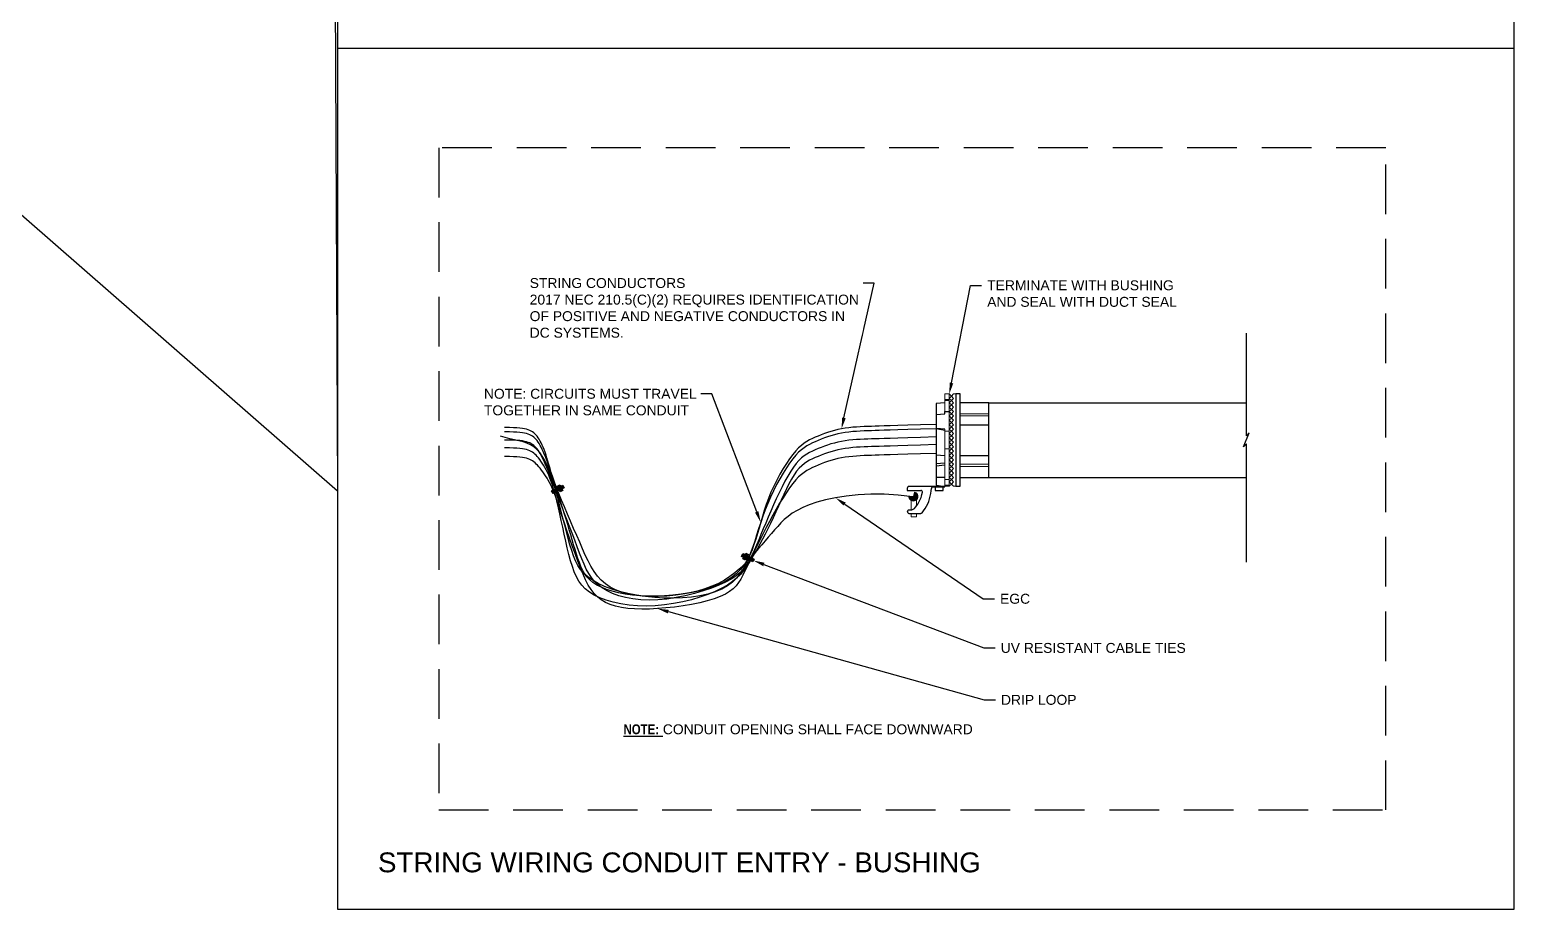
# Model space of a CAD drawing. Header units: feet. Extents: x -17.4 to 71.2, y -40.9 to 37.2.
# Drawn here: x 37.41 to 52.35, y 0 to 8.86 of the extents above; entities that cross this region are included whole.
import ezdxf
from ezdxf import colors
from ezdxf.entities.mleader import LeaderData, LeaderLine
from ezdxf.math import Vec2, Vec3

# ---------------------------------------------------------------- set-up
doc = ezdxf.new("R2010")
doc.units = ezdxf.units.FT
doc.header["$MEASUREMENT"] = 0
doc.linetypes.add('DASHED', pattern=[0.75, 0.5, -0.25])
doc.layers.add('G-ANNO-TEXT', color=1, linetype='Continuous')
doc.layers.add('G-NPLT', color=67, linetype='Continuous', plot=False)
doc.styles.add('NEI-A', font='arial.ttf')

msp = doc.modelspace()

# ---------------------------------------------------------------- hatches: boundary and pattern name
h = msp.add_hatch(color=1)
h.dxf.hatch_style = 1
h.paths.add_polyline_path([(42.73847, 4.21875), (42.72393, 4.24732), (42.65988, 4.21471), (42.67442, 4.18614)])
h.paths.add_polyline_path([(42.77224, 4.21819), (42.74333, 4.27495), (42.71675, 4.26142), (42.74565, 4.20465)])
h.paths.add_polyline_path([(42.78614, 4.24302), (42.77159, 4.27159), (42.75051, 4.26086), (42.76506, 4.23229)])
for points in [[(46.32101, 4.19841), (46.30155, 4.15655), (46.31157, 4.20137)], [(46.32985, 4.19252), (46.32101, 4.19841), (46.30155, 4.15655)], [(46.30155, 4.15655), (46.33751, 4.18545), (46.32985, 4.19252)], [(46.34282, 4.1766), (46.30155, 4.15655), (46.33751, 4.18545)], [(46.25615, 4.15891), (46.25674, 4.14888), (46.30155, 4.15655)], [(46.25674, 4.14888), (46.30155, 4.15655), (46.25968, 4.13886)], [(46.30155, 4.15655), (46.25968, 4.13886), (46.26499, 4.12943)], [(46.26499, 4.12943), (46.27207, 4.12176), (46.30155, 4.15655)], [(46.27207, 4.12176), (46.30155, 4.15655), (46.28032, 4.11645)], [(46.30155, 4.15655), (46.28032, 4.11645), (46.29034, 4.11233)], [(46.29034, 4.11233), (46.30037, 4.11115), (46.30155, 4.15655)], [(46.30037, 4.11115), (46.30155, 4.15655), (46.31098, 4.11174)], [(46.34636, 4.16658), (46.34282, 4.1766), (46.30155, 4.15655)], [(46.30155, 4.15655), (46.34754, 4.15655), (46.34636, 4.16658)], [(46.30155, 4.15655), (46.31098, 4.11174), (46.32101, 4.11527)], [(46.32101, 4.11527), (46.32985, 4.12058), (46.30155, 4.15655)], [(46.32985, 4.12058), (46.30155, 4.15655), (46.33692, 4.12766)], [(46.30155, 4.15655), (46.33692, 4.12766), (46.34282, 4.1365)], [(46.34282, 4.1365), (46.34636, 4.14593), (46.30155, 4.15655)], [(46.34636, 4.14593), (46.30155, 4.15655), (46.34754, 4.15655)]]:
    msp.add_hatch(color=1).paths.add_polyline_path(points)
h = msp.add_hatch(color=1)
h.dxf.hatch_style = 1
h.paths.add_polyline_path([(44.63317, 3.55814), (44.61908, 3.52934), (44.68364, 3.49775), (44.69773, 3.52655)])
h.paths.add_polyline_path([(44.61332, 3.58546), (44.58533, 3.52824), (44.61213, 3.51513), (44.64012, 3.57235)])
h.paths.add_polyline_path([(44.58512, 3.58165), (44.57103, 3.55285), (44.59228, 3.54245), (44.60637, 3.57125)])

# ---------------------------------------------------------------- linework, layer by layer
at = {"color": 1}
for p, q in [((49.65354, 4.7667), (49.65354, 5.8002)), ((47.06042, 5.10057), (49.65354, 5.10057)), ((49.62433, 4.65672), (49.68275, 4.79651)), ((49.65354, 4.7667), (49.68275, 4.79651)), ((49.65354, 4.68652), (49.62433, 4.65672)), ((49.65354, 3.49605), (49.65354, 4.68652)), ((47.06042, 4.34878), (49.65354, 4.34878))]:
    msp.add_line(p, q, dxfattribs=at)
msp.add_lwpolyline([(52.35029, 8.66822), (40.50322, 8.66822)])
at = {"color": 1, "lineweight": 25}
for points in [[(46.61877, 5.10057), (46.53033, 5.09231)], [(46.53033, 5.09231), (46.53033, 4.27153), (46.59637, 4.26033), (46.61877, 4.26033)], [(46.72904, 4.26033), (46.77326, 4.26033), (46.77326, 5.18901), (46.72904, 5.18901), (46.72904, 4.26033)], [(46.77326, 4.34878), (47.06042, 4.34878), (47.06042, 5.10057), (46.77326, 5.10057)], [(46.53033, 4.98205), (46.61877, 4.98971), (46.61877, 5.01212), (46.663, 5.01212)], [(46.61877, 4.83523), (46.53033, 4.84289), (46.61877, 4.82284)], [(46.77326, 4.87945), (47.06042, 4.87945)], [(46.53033, 4.57755), (46.61877, 4.5693)], [(46.53033, 4.4891), (46.61877, 4.49677)], [(46.77326, 4.56989), (47.06042, 4.56989)], [(46.53033, 4.46671), (46.61877, 4.47436)], [(46.61877, 4.34878), (46.53033, 4.34878)]]:
    msp.add_lwpolyline(points, dxfattribs=at)
at = {"color": 1, "lineweight": 0}
for points in [[(46.61877, 4.83523), (46.61877, 4.26033), (46.663, 4.26033), (46.68481, 4.28215), (46.663, 4.30455), (46.68481, 4.32637), (46.663, 4.34878), (46.68481, 4.37059), (46.663, 4.393), (46.68481, 4.41481), (46.663, 4.43722), (46.68481, 4.45904), (46.663, 4.48145), (46.68481, 4.50326), (46.663, 4.52567), (46.68481, 4.54748), (46.663, 4.56989), (46.68481, 4.59171), (46.663, 4.61412), (46.68481, 4.63593), (46.663, 4.65834), (46.68481, 4.68015), (46.663, 4.70256), (46.68481, 4.72438), (46.663, 4.74678), (46.68481, 4.7686), (46.663, 4.79101), (46.68481, 4.81282), (46.663, 4.83523), (46.68481, 4.85704), (46.663, 4.87945), (46.68481, 4.90127), (46.663, 4.92368), (46.68481, 4.94549), (46.663, 4.9679), (46.68481, 4.98971), (46.663, 5.01212), (46.68481, 5.03394), (46.663, 5.05635), (46.68481, 5.07816), (46.663, 5.10057), (46.68481, 5.12238), (46.663, 5.14479), (46.68481, 5.16661), (46.663, 5.18901), (46.61877, 5.18901), (46.61877, 4.98971)], [(46.61877, 5.13358), (46.663, 5.13358)], [(46.61877, 5.12238), (46.663, 5.12238)], [(46.663, 4.26033), (46.663, 5.18901)], [(46.72904, 4.26033), (46.70663, 4.26033), (46.68481, 4.28215), (46.70663, 4.30455), (46.68481, 4.32637), (46.70663, 4.34878), (46.68481, 4.37059), (46.70663, 4.393), (46.68481, 4.41481), (46.70663, 4.43722), (46.68481, 4.45904), (46.70663, 4.48145), (46.68481, 4.50326), (46.70663, 4.52567), (46.68481, 4.54748), (46.70663, 4.56989), (46.68481, 4.59171), (46.70663, 4.61412), (46.68481, 4.63593), (46.70663, 4.65834), (46.68481, 4.68015), (46.70663, 4.70256), (46.68481, 4.72438), (46.70663, 4.74678), (46.68481, 4.7686), (46.70663, 4.79101), (46.68481, 4.81282), (46.70663, 4.83523), (46.68481, 4.85704), (46.70663, 4.87945), (46.68481, 4.90127), (46.70663, 4.92368), (46.68481, 4.94549), (46.70663, 4.9679), (46.68481, 4.98971), (46.70663, 5.01212), (46.68481, 5.03394), (46.70663, 5.05635), (46.68481, 5.07816), (46.70663, 5.10057), (46.68481, 5.12238), (46.70663, 5.14479), (46.68481, 5.16661), (46.70663, 5.18901), (46.72904, 5.18901)], [(46.77326, 4.98971), (47.06042, 4.98971)], [(46.77326, 4.9679), (47.06042, 4.9679)], [(46.61877, 4.81282), (46.663, 4.81282)], [(46.61877, 4.63593), (46.663, 4.63593)], [(46.77326, 4.48145), (47.06042, 4.48145)], [(46.77326, 4.45904), (47.06042, 4.45904)], [(46.32101, 4.19841), (46.30155, 4.15655), (46.31157, 4.20137)], [(46.34282, 4.1766), (46.33751, 4.18545), (46.32985, 4.19252), (46.30155, 4.15655)], [(46.30155, 4.15655), (46.33751, 4.18545)], [(46.32101, 4.19841), (46.31157, 4.20137)], [(46.32985, 4.19252), (46.32101, 4.19841)], [(46.61877, 4.32637), (46.663, 4.32637)], [(46.61877, 4.27094), (46.663, 4.27094)], [(46.25615, 4.15891), (46.25674, 4.14888), (46.30155, 4.15655)], [(46.25674, 4.14888), (46.25968, 4.13886), (46.26499, 4.12943), (46.30155, 4.15655), (46.25615, 4.15891)], [(46.30155, 4.15655), (46.25968, 4.13886)], [(46.26499, 4.12943), (46.27207, 4.12176)], [(46.27207, 4.12176), (46.30155, 4.15655), (46.28032, 4.11645)], [(46.27207, 4.12176), (46.28032, 4.11645), (46.29034, 4.11233), (46.30155, 4.15655)], [(46.27914, 4.02152), (46.27914, 4.15773), (46.33221, 4.15773), (46.33221, 4.06044)], [(46.29034, 4.11233), (46.30037, 4.11115)], [(46.30037, 4.11115), (46.30155, 4.15655), (46.31098, 4.11174)], [(46.30037, 4.11115), (46.31098, 4.11174), (46.32101, 4.11527), (46.30155, 4.15655)], [(46.34636, 4.16658), (46.34282, 4.1766), (46.30155, 4.15655)], [(46.34636, 4.14593), (46.34754, 4.15655), (46.34636, 4.16658), (46.30155, 4.15655)], [(46.32101, 4.11527), (46.32985, 4.12058), (46.30155, 4.15655)], [(46.30155, 4.15655), (46.33692, 4.12766)], [(46.32985, 4.12058), (46.33692, 4.12766), (46.34282, 4.1365), (46.30155, 4.15655)], [(46.34282, 4.1365), (46.34636, 4.14593), (46.30155, 4.15655)], [(46.30155, 4.15655), (46.34754, 4.15655)], [(46.24022, 4.0056), (46.24022, 4.00265)], [(46.33221, 3.98673), (46.33221, 3.95136), (46.27914, 3.95136), (46.27914, 3.98673)]]:
    msp.add_lwpolyline(points, dxfattribs=at)
at = {"color": 1}
for points in [[(46.53033, 4.8832), (46.37317, 4.8783), (46.24669, 4.87435), (46.14637, 4.87122), (46.06772, 4.86877), (46.00623, 4.86685), (45.95742, 4.86533), (45.91678, 4.86406), (45.87981, 4.86291), (45.84279, 4.86172), (45.80515, 4.86034), (45.76709, 4.85858), (45.72883, 4.85628), (45.69057, 4.85327), (45.65252, 4.84936), (45.61489, 4.84439), (45.57788, 4.83818), (45.54167, 4.83062), (45.50632, 4.82181), (45.47185, 4.81194), (45.43829, 4.80115), (45.40566, 4.78963), (45.37399, 4.77755), (45.3433, 4.76506), (45.31363, 4.75233), (45.28493, 4.73938), (45.25695, 4.72556), (45.22939, 4.71006), (45.20192, 4.69209), (45.17424, 4.67082), (45.14603, 4.64547), (45.11699, 4.61521), (45.08679, 4.57926), (45.05528, 4.53708), (45.02288, 4.48932), (44.99018, 4.43689), (44.95773, 4.3807), (44.92613, 4.32168), (44.89594, 4.26074), (44.86774, 4.19881), (44.84212, 4.1368), (44.81943, 4.07548), (44.79927, 4.01503), (44.78103, 3.95547), (44.76407, 3.89683), (44.74778, 3.83914), (44.73155, 3.78243), (44.71475, 3.72672), (44.69677, 3.67204), (44.67694, 3.61848), (44.65433, 3.5663), (44.62798, 3.51586), (44.59692, 3.46748), (44.56018, 3.4215), (44.51678, 3.37825), (44.46575, 3.33806), (44.40613, 3.30129), (44.33739, 3.2682), (44.26081, 3.23894), (44.17811, 3.2136), (44.09102, 3.19224), (44.00127, 3.17497), (43.91057, 3.16187), (43.82065, 3.15302), (43.73324, 3.14851), (43.64982, 3.14843), (43.57082, 3.15283), (43.49645, 3.16177), (43.42689, 3.17531), (43.36236, 3.19351), (43.30303, 3.21643), (43.24911, 3.24412), (43.2008, 3.27665), (43.15809, 3.31403), (43.12024, 3.3561), (43.0863, 3.40265), (43.05534, 3.45348), (43.02641, 3.50839), (42.99858, 3.56717), (42.9709, 3.62963), (42.94244, 3.69554), (42.91251, 3.76457), (42.88151, 3.83576), (42.85008, 3.90799), (42.81888, 3.98017), (42.78856, 4.0512), (42.75978, 4.11995), (42.73317, 4.18534), (42.7094, 4.24625), (42.68893, 4.30184), (42.67148, 4.35233), (42.65657, 4.39817), (42.64373, 4.43985), (42.63249, 4.47783), (42.62239, 4.51258), (42.61294, 4.54458), (42.60368, 4.57429), (42.59423, 4.60212), (42.58452, 4.62817), (42.5746, 4.65246), (42.56451, 4.67503), (42.55428, 4.6959), (42.54394, 4.71512), (42.53354, 4.7327), (42.52311, 4.74867), (42.51265, 4.76308), (42.50201, 4.77602), (42.49101, 4.78759), (42.47948, 4.79789), (42.46723, 4.80701), (42.45409, 4.81506), (42.43987, 4.82215), (42.42439, 4.82836), (42.40738, 4.83379), (42.3882, 4.83845), (42.36612, 4.84233), (42.34042, 4.84544), (42.31035, 4.84776), (42.2752, 4.84931), (42.23423, 4.85007), (42.18671, 4.85005)], [(46.53033, 4.83939), (46.37317, 4.83449), (46.24669, 4.83055), (46.14637, 4.82742), (46.06772, 4.82496), (46.00623, 4.82304), (45.95742, 4.82152), (45.91678, 4.82025), (45.87981, 4.8191), (45.84279, 4.81792), (45.80515, 4.81653), (45.76709, 4.81478), (45.72883, 4.81248), (45.69057, 4.80946), (45.65252, 4.80555), (45.61489, 4.80058), (45.57788, 4.79437), (45.54167, 4.78681), (45.50632, 4.778), (45.47185, 4.76813), (45.43829, 4.75735), (45.40566, 4.74583), (45.37399, 4.73374), (45.3433, 4.72125), (45.31363, 4.70853), (45.28493, 4.69557), (45.25695, 4.68175), (45.22939, 4.66626), (45.20192, 4.64828), (45.17424, 4.62701), (45.14603, 4.60166), (45.11699, 4.57141), (45.08679, 4.53545), (45.05527, 4.49326), (45.02278, 4.4454), (44.98982, 4.39269), (44.95688, 4.33596), (44.92446, 4.27606), (44.89306, 4.2138), (44.86317, 4.15003), (44.83529, 4.08557), (44.80975, 4.02114), (44.78626, 3.95706), (44.76436, 3.8935), (44.74359, 3.83067), (44.72349, 3.76875), (44.7036, 3.70795), (44.68348, 3.64845), (44.66265, 3.59045), (44.64057, 3.53418), (44.61636, 3.48003), (44.58906, 3.42844), (44.55768, 3.37984), (44.52125, 3.33466), (44.47881, 3.29333), (44.42939, 3.25628), (44.37201, 3.22395), (44.30607, 3.19668), (44.23244, 3.17443), (44.15236, 3.1571), (44.06708, 3.14457), (43.97784, 3.13672), (43.88586, 3.13342), (43.79241, 3.13458), (43.69871, 3.14006), (43.60597, 3.14972), (43.51526, 3.16333), (43.42761, 3.1806), (43.34405, 3.20127), (43.26562, 3.22506), (43.19334, 3.25172), (43.12825, 3.28095), (43.07138, 3.3125), (43.02339, 3.34619), (42.98343, 3.38229), (42.95029, 3.42117), (42.92276, 3.4632), (42.89961, 3.50873), (42.87964, 3.55815), (42.86162, 3.61181), (42.84434, 3.67008), (42.82681, 3.73305), (42.809, 3.79969), (42.79108, 3.86866), (42.77325, 3.93866), (42.75568, 4.00836), (42.73857, 4.07643), (42.72209, 4.14157), (42.70645, 4.20244), (42.69177, 4.25804), (42.67798, 4.30852), (42.66498, 4.35436), (42.65264, 4.39604), (42.64084, 4.43402), (42.62948, 4.46877), (42.61844, 4.50077), (42.60759, 4.53049), (42.59684, 4.55831), (42.58617, 4.58436), (42.57556, 4.60865), (42.565, 4.63122), (42.55448, 4.6521), (42.544, 4.67131), (42.53355, 4.68889), (42.52311, 4.70486), (42.51265, 4.71928), (42.50201, 4.73222), (42.49101, 4.74378), (42.47948, 4.75408), (42.46723, 4.7632), (42.45409, 4.77126), (42.43987, 4.77834), (42.42439, 4.78455), (42.40738, 4.78998), (42.3882, 4.79464), (42.36612, 4.79852), (42.34042, 4.80163), (42.31035, 4.80396), (42.2752, 4.8055), (42.23423, 4.80627), (42.18671, 4.80624)], [(46.29494, 4.15376), (46.14774, 4.17166), (46.00636, 4.18027), (45.87169, 4.18068), (45.74463, 4.174), (45.62603, 4.16133), (45.5168, 4.14379), (45.41781, 4.12248), (45.32994, 4.0985), (45.2537, 4.07279), (45.18802, 4.04561), (45.13147, 4.01703), (45.0826, 3.98714), (45.03999, 3.95602), (45.00218, 3.92375), (44.96775, 3.89041), (44.93525, 3.85609), (44.90343, 3.82086), (44.87183, 3.78476), (44.84016, 3.74783), (44.80816, 3.71009), (44.77554, 3.67157), (44.74204, 3.63232), (44.70736, 3.59236), (44.67124, 3.55172), (44.63335, 3.51053), (44.5932, 3.46928), (44.55023, 3.42853), (44.5039, 3.38886), (44.45366, 3.35084), (44.39897, 3.31505), (44.33928, 3.28207), (44.27404, 3.25247), (44.20298, 3.22671), (44.12695, 3.20484), (44.04708, 3.18681), (43.96447, 3.17255), (43.88026, 3.16202), (43.79556, 3.15514), (43.7115, 3.15186), (43.62919, 3.15213), (43.54966, 3.15587), (43.47351, 3.16292), (43.40122, 3.17312), (43.33329, 3.1863), (43.27021, 3.20229), (43.21248, 3.22092), (43.16059, 3.24203), (43.11504, 3.26544), (43.07608, 3.29103), (43.04312, 3.31878), (43.01532, 3.34874), (42.99183, 3.38094), (42.97182, 3.41541), (42.95446, 3.45218), (42.93891, 3.4913), (42.92433, 3.53279), (42.91001, 3.57663), (42.89575, 3.62259), (42.88144, 3.67041), (42.86701, 3.71978), (42.85235, 3.77044), (42.83739, 3.82211), (42.82203, 3.87449), (42.80619, 3.92732), (42.78979, 3.98033), (42.7729, 4.03333), (42.75557, 4.08619), (42.73789, 4.13872), (42.71992, 4.19078), (42.70173, 4.24221), (42.68341, 4.29284), (42.66502, 4.34252), (42.64655, 4.39103), (42.62765, 4.4379), (42.60792, 4.48261), (42.58691, 4.52462), (42.56422, 4.5634), (42.5394, 4.59843), (42.51205, 4.62918), (42.48172, 4.65512), (42.44814, 4.67599), (42.41148, 4.69261), (42.37207, 4.70605), (42.33022, 4.7174), (42.28625, 4.72775), (42.24047, 4.73817), (42.19322, 4.74976), (42.14479, 4.76359)], [(46.53033, 4.75665), (46.37317, 4.75174), (46.24669, 4.7478), (46.14637, 4.74467), (46.06772, 4.74221), (46.00623, 4.7403), (45.95742, 4.73877), (45.91678, 4.73751), (45.87981, 4.73635), (45.84279, 4.73517), (45.80515, 4.73378), (45.76709, 4.73203), (45.72883, 4.72973), (45.69057, 4.72671), (45.65252, 4.7228), (45.61489, 4.71783), (45.57788, 4.71162), (45.54167, 4.70406), (45.50632, 4.69526), (45.47185, 4.68538), (45.43829, 4.6746), (45.40566, 4.66308), (45.37399, 4.65099), (45.3433, 4.6385), (45.31363, 4.62578), (45.28494, 4.61283), (45.25707, 4.59901), (45.2298, 4.58351), (45.20289, 4.56553), (45.17613, 4.54427), (45.1493, 4.51891), (45.12217, 4.48866), (45.09453, 4.4527), (45.06622, 4.41053), (45.03741, 4.36277), (45.0083, 4.31033), (44.97912, 4.25414), (44.95011, 4.19512), (44.92147, 4.13419), (44.89344, 4.07226), (44.86624, 4.01024), (44.84004, 3.94898), (44.81482, 3.88889), (44.79051, 3.83034), (44.76703, 3.77365), (44.7443, 3.71918), (44.72226, 3.66727), (44.70083, 3.61826), (44.67993, 3.5725), (44.65927, 3.5302), (44.63768, 3.49101), (44.61375, 3.45447), (44.58609, 3.4201), (44.5533, 3.38743), (44.51399, 3.35598), (44.46675, 3.32529), (44.41019, 3.29487), (44.34345, 3.26447), (44.2678, 3.23471), (44.18504, 3.2064), (44.09698, 3.18038), (44.00544, 3.15747), (43.9122, 3.13849), (43.81909, 3.12427), (43.7279, 3.11564), (43.64022, 3.11321), (43.55673, 3.11671), (43.47785, 3.12567), (43.40406, 3.1396), (43.33578, 3.15804), (43.27347, 3.18049), (43.21758, 3.20649), (43.16855, 3.23556), (43.12656, 3.26733), (43.09075, 3.302), (43.05996, 3.33984), (43.03307, 3.38118), (43.00894, 3.42629), (42.98642, 3.47549), (42.96438, 3.52907), (42.94167, 3.58733), (42.91744, 3.65031), (42.8919, 3.71694), (42.86554, 3.78592), (42.83885, 3.85591), (42.81232, 3.92561), (42.78644, 3.99369), (42.7617, 4.05882), (42.73859, 4.1197), (42.71748, 4.17529), (42.69827, 4.22577), (42.68075, 4.27162), (42.66471, 4.31329), (42.64992, 4.35127), (42.63618, 4.38602), (42.62327, 4.41802), (42.61098, 4.44774), (42.59911, 4.47557), (42.5876, 4.50161), (42.57638, 4.5259), (42.56542, 4.54847), (42.55466, 4.56935), (42.54406, 4.58856), (42.53356, 4.60614), (42.52311, 4.62212), (42.51265, 4.63653), (42.50201, 4.64947), (42.49101, 4.66104), (42.47948, 4.67133), (42.46723, 4.68045), (42.45409, 4.68851), (42.43987, 4.69559), (42.42439, 4.70181), (42.40738, 4.70723), (42.3882, 4.71189), (42.36612, 4.71577), (42.34042, 4.71888), (42.31035, 4.72121), (42.2752, 4.72276), (42.23423, 4.72352), (42.18671, 4.7235)], [(46.53033, 4.67877), (46.37317, 4.67386), (46.24669, 4.66992), (46.14637, 4.66679), (46.06772, 4.66433), (46.00623, 4.66242), (45.95742, 4.66089), (45.91678, 4.65963), (45.87981, 4.65847), (45.84279, 4.65729), (45.80515, 4.6559), (45.76709, 4.65415), (45.72883, 4.65185), (45.69057, 4.64883), (45.65252, 4.64492), (45.61489, 4.63995), (45.57788, 4.63374), (45.54167, 4.62618), (45.50632, 4.61738), (45.47185, 4.6075), (45.43829, 4.59672), (45.40566, 4.5852), (45.37399, 4.57311), (45.3433, 4.56062), (45.31363, 4.5479), (45.28495, 4.53495), (45.25717, 4.52113), (45.23011, 4.50563), (45.20363, 4.48765), (45.17758, 4.46639), (45.15181, 4.44103), (45.12616, 4.41078), (45.10048, 4.37482), (45.07465, 4.33267), (45.04866, 4.28505), (45.02251, 4.233), (44.99623, 4.17756), (44.96983, 4.11978), (44.94332, 4.06069), (44.91672, 4.00133), (44.89004, 3.94275), (44.86331, 3.8858), (44.83653, 3.83064), (44.80973, 3.77725), (44.78295, 3.72562), (44.75619, 3.67571), (44.72949, 3.62751), (44.70286, 3.581), (44.67633, 3.53615), (44.64974, 3.49294), (44.62214, 3.45133), (44.5924, 3.41125), (44.55939, 3.37266), (44.52197, 3.3355), (44.47903, 3.29972), (44.42941, 3.26528), (44.37201, 3.2321), (44.30608, 3.20025), (44.23251, 3.17015), (44.15261, 3.14236), (44.06766, 3.1174), (43.97897, 3.09582), (43.88782, 3.07814), (43.79551, 3.06492), (43.70334, 3.05669), (43.61253, 3.05384), (43.52401, 3.0562), (43.43863, 3.06347), (43.35727, 3.07532), (43.28078, 3.09146), (43.21001, 3.11156), (43.14583, 3.13531), (43.08911, 3.16241), (43.04038, 3.19262), (42.999, 3.22611), (42.96398, 3.26312), (42.93438, 3.30389), (42.90921, 3.34866), (42.88752, 3.39768), (42.86833, 3.4512), (42.85068, 3.50945), (42.83376, 3.57243), (42.8174, 3.63906), (42.80157, 3.70804), (42.78626, 3.77803), (42.77146, 3.84773), (42.75715, 3.91581), (42.74331, 3.98094), (42.72992, 4.04182), (42.71696, 4.09741), (42.70435, 4.14789), (42.69199, 4.19374), (42.67978, 4.23541), (42.66765, 4.27339), (42.65548, 4.30814), (42.6432, 4.34014), (42.6307, 4.36986), (42.61793, 4.39769), (42.60494, 4.42373), (42.59182, 4.44802), (42.57868, 4.47059), (42.5656, 4.49147), (42.55267, 4.51068), (42.53999, 4.52826), (42.52765, 4.54424), (42.51569, 4.55865), (42.50392, 4.57159), (42.49212, 4.58316), (42.48005, 4.59345), (42.46747, 4.60257), (42.45416, 4.61063), (42.43988, 4.61771), (42.42439, 4.62393), (42.40738, 4.62935), (42.3882, 4.63401), (42.36612, 4.63789), (42.34042, 4.641), (42.31035, 4.64333), (42.2752, 4.64488), (42.23423, 4.64564), (42.18671, 4.64562)], [(46.53033, 4.59089), (46.37317, 4.58599), (46.24669, 4.58205), (46.14637, 4.57892), (46.06772, 4.57646), (46.00623, 4.57454), (45.95742, 4.57302), (45.91678, 4.57175), (45.87981, 4.5706), (45.84279, 4.56942), (45.80515, 4.56803), (45.76709, 4.56628), (45.72883, 4.56398), (45.69057, 4.56096), (45.65252, 4.55705), (45.61489, 4.55208), (45.57788, 4.54587), (45.54167, 4.53831), (45.50632, 4.52951), (45.47185, 4.51963), (45.43829, 4.50885), (45.40566, 4.49733), (45.37399, 4.48524), (45.3433, 4.47275), (45.31363, 4.46003), (45.28493, 4.44708), (45.25695, 4.43325), (45.22939, 4.41776), (45.20192, 4.39978), (45.17424, 4.37852), (45.14603, 4.35316), (45.11699, 4.32291), (45.08679, 4.28695), (45.05524, 4.24478), (45.02255, 4.19701), (44.98905, 4.14458), (44.95506, 4.08839), (44.92091, 4.02937), (44.88692, 3.96844), (44.85343, 3.9065), (44.82075, 3.84449), (44.78916, 3.78322), (44.75877, 3.72314), (44.72962, 3.66458), (44.70178, 3.6079), (44.67529, 3.55343), (44.65021, 3.50152), (44.62658, 3.45251), (44.60447, 3.40675), (44.58368, 3.36449), (44.56296, 3.32556), (44.54085, 3.28974), (44.51586, 3.25677), (44.48651, 3.22641), (44.45132, 3.1984), (44.4088, 3.17251), (44.35746, 3.14849), (44.29638, 3.12616), (44.22674, 3.10559), (44.15027, 3.08694), (44.06873, 3.07034), (43.98384, 3.05594), (43.89733, 3.04388), (43.81094, 3.03432), (43.72642, 3.0274), (43.64524, 3.02326), (43.56794, 3.02211), (43.49478, 3.02414), (43.42604, 3.02956), (43.362, 3.03857), (43.30293, 3.05138), (43.2491, 3.06818), (43.2008, 3.08918), (43.1581, 3.11459), (43.12035, 3.14467), (43.08668, 3.17966), (43.05625, 3.21984), (43.02819, 3.26545), (43.00166, 3.31676), (42.97579, 3.37403), (42.94973, 3.43751), (42.92286, 3.50711), (42.89541, 3.58131), (42.86788, 3.65822), (42.84074, 3.73597), (42.81446, 3.81266), (42.78953, 3.88644), (42.76641, 3.9554), (42.7456, 4.01767), (42.7274, 4.07187), (42.71153, 4.11852), (42.6975, 4.15867), (42.68487, 4.19335), (42.67316, 4.22358), (42.66193, 4.2504), (42.6507, 4.27483), (42.63903, 4.29792), (42.62654, 4.32049), (42.61334, 4.34258), (42.59962, 4.36404), (42.58558, 4.38471), (42.57141, 4.40444), (42.55731, 4.42306), (42.54348, 4.44042), (42.53012, 4.45636), (42.51734, 4.47078), (42.50496, 4.48372), (42.49272, 4.49528), (42.48036, 4.50558), (42.4676, 4.5147), (42.4542, 4.52276), (42.43988, 4.52984), (42.42439, 4.53605), (42.40738, 4.54148), (42.3882, 4.54614), (42.36612, 4.55002), (42.34042, 4.55313), (42.31035, 4.55546), (42.2752, 4.557), (42.23423, 4.55777), (42.18671, 4.55774)]]:
    msp.add_lwpolyline(points, dxfattribs=at)
for points in [[(42.72393, 4.24732), (42.73847, 4.21875), (42.67442, 4.18614), (42.65988, 4.21471)], [(42.74333, 4.27495), (42.77224, 4.21819), (42.74565, 4.20465), (42.71675, 4.26142)], [(42.77159, 4.27159), (42.78614, 4.24302), (42.76506, 4.23229), (42.75051, 4.26086)], [(44.57103, 3.55285), (44.58512, 3.58165), (44.60637, 3.57125), (44.59228, 3.54245)], [(44.58533, 3.52824), (44.61332, 3.58546), (44.64012, 3.57235), (44.61213, 3.51513)], [(44.61908, 3.52934), (44.63317, 3.55814), (44.69773, 3.52655), (44.68364, 3.49775)]]:
    msp.add_lwpolyline(points, close=True, dxfattribs=at)
at = {"color": 1, "lineweight": 30}
for points in [[(46.24022, 4.24381), (46.24022, 4.21846)], [(46.24022, 4.21846), (46.37702, 4.21787)], [(46.25615, 4.25915), (46.25143, 4.25856), (46.2473, 4.25619), (46.24376, 4.25266), (46.2414, 4.24854), (46.24081, 4.24381)], [(46.25615, 4.25974), (46.617, 4.25974)], [(46.39235, 4.19959), (46.39235, 4.2049), (46.38999, 4.20962), (46.38704, 4.21375), (46.38233, 4.21611), (46.37702, 4.21728)], [(46.49848, 4.25266), (46.49259, 4.25148), (46.48787, 4.24854), (46.48433, 4.24381), (46.48316, 4.23792)], [(46.49848, 4.25325), (46.617, 4.25325), (46.617, 4.25974)], [(46.52148, 4.25325), (46.52148, 4.21846), (46.6005, 4.21846), (46.6005, 4.25325)], [(46.28445, 4.02093), (46.2986, 4.02801), (46.31157, 4.03686), (46.32218, 4.04805)], [(46.25615, 4.02093), (46.25143, 4.02034), (46.2473, 4.01799), (46.24376, 4.01445), (46.2414, 4.01032), (46.24081, 4.0056)], [(46.24081, 4.00265), (46.2414, 3.99794), (46.24376, 3.99381), (46.2473, 3.99027), (46.25143, 3.98791), (46.25615, 3.98732)], [(46.25615, 4.02152), (46.28504, 4.02152)], [(46.25615, 3.98673), (46.37643, 3.98673)], [(46.37643, 3.98732), (46.38292, 3.98851), (46.38822, 3.99263)]]:
    msp.add_lwpolyline(points, dxfattribs=at)
for points in [[(46.32218, 4.04805), (46.32218, 4.04805), (46.33692, 4.06752), (46.33692, 4.06752), (46.3614, 4.10043), (46.37674, 4.1367), (46.38763, 4.17601), (46.38763, 4.17601), (46.39235, 4.19959), (46.39235, 4.19959)], [(46.38822, 3.99263), (46.38822, 3.99263), (46.40356, 4.01209), (46.40356, 4.01209), (46.44774, 4.0724), (46.47323, 4.13941), (46.4808, 4.21375), (46.4808, 4.21375), (46.48257, 4.23851), (46.48257, 4.23851)]]:
    msp.add_open_spline(points, degree=3, knots=[0, 0, 0, 0, 1, 1, 1, 2, 2, 2, 3, 3, 3, 3], dxfattribs=at)

# ---------------------------------------------------------------- texts
at = {"layer": 'G-ANNO-TEXT', "attachment_point": 4, "style": 'NEI-A'}
for s, width, gutter_width, insert, char_height in [('{\\fArial Narrow|b1|i0|c0|p34;\\LNOTE:} CONDUIT OPENING SHALL FACE DOWNWARD', 3.5089127, 0.625, (43.38407, 1.81193), 0.1), ('STRING WIRING CONDUIT ENTRY - BUSHING', 6.0537053, 1.09375, (40.91168, 0.47133), 0.2)]:
    msp.add_mtext_dynamic_manual_height_columns(s, width=width, gutter_width=gutter_width, heights=[0], dxfattribs=dict(at, insert=insert, char_height=char_height))

# ---------------------------------------------------------------- next in the draw order: leaders
at = {"layer": 'G-ANNO-TEXT'}
ml = msp.add_multileader_mtext('Standard', dxfattribs=at)
ml.set_content('STRING CONDUCTORS\\P2017 NEC 210.5(C)(2) REQUIRES IDENTIFICATION\\POF POSITIVE AND NEGATIVE CONDUCTORS IN DC SYSTEMS.', color=256, style='NEI-A')
ml.set_leader_properties()
ml.build(insert=Vec2(0, 0))
ml.multileader.update_dxf_attribs({"dogleg_length": 0.1125, "arrow_head_size": 0.1125})
ctx = ml.context
ctx.base_point, ctx.char_height, ctx.arrow_head_size, ctx.landing_gap_size, ctx.plane_origin = Vec3(42.38265, 6.30507), 0.1, 0.1125, 0.05625, Vec3(17.51159, 16.65862)
notes = []
notes.append((ctx, [(1, (1, 1, 0), (45.90683, 6.30507), (-1, 0), 0.1125, [(0, [(45.57788, 4.83818)], 0, [])])]))
ctx.mtext.insert, ctx.mtext.width, ctx.mtext.flow_direction = Vec3(42.4389, 6.35592), 3.3042742, 5
ctx.mtext.has_bg_fill, ctx.mtext.bg_color, ctx.mtext.bg_scale_factor, ctx.mtext.bg_transparency, ctx.mtext.use_window_bg_color = 1, -1073741824, 1.5, 0, 1
ml = msp.add_multileader_mtext('Standard', dxfattribs=at)
ml.set_content('TERMINATE WITH BUSHING \\PAND SEAL WITH DUCT SEAL', color=256, style='NEI-A')
ml.set_leader_properties()
ml.build(insert=Vec2(0, 0))
ml.multileader.update_dxf_attribs({"dogleg_length": 0.1125, "arrow_head_size": 0.1125})
ctx = ml.context
ctx.base_point, ctx.char_height, ctx.arrow_head_size, ctx.landing_gap_size, ctx.plane_origin = Vec3(46.98813, 6.28237), 0.1, 0.1125, 0.05625, Vec3(17.51159, 17.48847)
notes.append((ctx, [(0, (1, 1, 0), (46.87563, 6.28237), (1, 0), 0.1125, [(0, [(46.663, 5.18901)], 0, [])])]))
ctx.mtext.insert, ctx.mtext.width, ctx.mtext.flow_direction = Vec3(47.04438, 6.33322), 1.9055703, 5
ctx.mtext.has_bg_fill, ctx.mtext.bg_color, ctx.mtext.bg_scale_factor, ctx.mtext.bg_transparency, ctx.mtext.use_window_bg_color = 1, -1073741824, 1.5, 0, 1
ml = msp.add_multileader_mtext('Standard', dxfattribs=at)
ml.set_content('EGC', color=256, style='NEI-A')
ml.set_leader_properties()
ml.build(insert=Vec2(0, 0))
ml.multileader.update_dxf_attribs({"dogleg_length": 0.1125, "arrow_head_size": 0.1125})
ctx = ml.context
ctx.base_point, ctx.char_height, ctx.arrow_head_size, ctx.landing_gap_size, ctx.plane_origin = Vec3(47.11744, 3.12591), 0.1, 0.1125, 0.05625, Vec3(43.39366, 6.64765)
notes.append((ctx, [(0, (1, 1, 0), (47.00494, 3.12591), (1, 0), 0.1125, [(0, [(45.5168, 4.14379)], 0, [])])]))
ctx.mtext.insert, ctx.mtext.width, ctx.mtext.flow_direction = Vec3(47.17369, 3.17676), 0.2982033, 5
ctx.mtext.has_bg_fill, ctx.mtext.bg_color, ctx.mtext.bg_scale_factor, ctx.mtext.bg_transparency, ctx.mtext.use_window_bg_color = 1, -1073741824, 1.5, 0, 1
at = {"layer": 'G-NPLT'}
ml = msp.add_multileader_mtext('Standard', dxfattribs=at)
ml.set_content('DESIGNER TO ESTABLISH  WHICH TYPE OF CONDUIT ENTRY IS BEING USED FOR THE CURRENT PROJECT', color=256, style='NEI-A')
ml.set_leader_properties()
ml.build(insert=Vec2(0, 0))
ml.multileader.update_dxf_attribs({"dogleg_length": 0.1125, "arrow_head_size": 0.1125})
ctx = ml.context
ctx.base_point, ctx.char_height, ctx.arrow_head_size, ctx.landing_gap_size, ctx.plane_origin = Vec3(23.6117, 16.19385), 0.1, 0.1125, 0.05625, Vec3(22.62634, 15.14744)
notes.append((ctx, [(1, (1, 1, 0), (26.77688, 16.19385), (-1, 0), 0.1125, [(1, [(40.46971, 11.24298), (40.50554, 4.21104)], 0, [])])]))
ctx.mtext.insert, ctx.mtext.width, ctx.mtext.flow_direction = Vec3(23.66795, 16.2447), 3.0630099, 5
ctx.mtext.has_bg_fill, ctx.mtext.bg_color, ctx.mtext.bg_scale_factor, ctx.mtext.bg_transparency, ctx.mtext.use_window_bg_color = 1, -1073741824, 1.5, 0, 1
for ctx, leaders in notes:
    for number, flags, end, landing, length, lines in leaders:
        leader = LeaderData()
        leader.index, (leader.has_last_leader_line, leader.has_dogleg_vector, leader.attachment_direction) = number, flags
        leader.last_leader_point, leader.dogleg_vector, leader.dogleg_length = Vec3(end), Vec3(landing), length
        for number, points, colour, breaks in lines:
            line = LeaderLine()
            line.index, line.vertices, line.color, line.breaks = number, Vec3.list(points), colors.encode_raw_color(colour), breaks
            leader.lines.append(line)
        ctx.leaders.append(leader)

# ---------------------------------------------------------------- next in the draw order: linework, layer by layer
msp.add_line((40.50322, 34.67287), (40.50322, 0))

# ---------------------------------------------------------------- next in the draw order: leaders
at = {"layer": 'G-ANNO-TEXT'}
ml = msp.add_multileader_mtext('Standard', dxfattribs=at)
ml.set_content('UV RESISTANT CABLE TIES', color=256, style='NEI-A')
ml.set_leader_properties()
ml.build(insert=Vec2(0, 0))
ml.multileader.update_dxf_attribs({"dogleg_length": 0.1125, "arrow_head_size": 0.1125})
ctx = ml.context
ctx.base_point, ctx.char_height, ctx.arrow_head_size, ctx.landing_gap_size, ctx.plane_origin = Vec3(47.12416, 2.63117), 0.1, 0.1125, 0.05625, Vec3(43.40013, 5.17223)
notes = []
notes.append((ctx, [(0, (1, 1, 0), (47.01166, 2.63117), (1, 0), 0.1125, [(0, [(44.69069, 3.51215)], 0, [])])]))
ctx.mtext.insert, ctx.mtext.width, ctx.mtext.flow_direction = Vec3(47.18041, 2.68202), 1.8567981, 5
ctx.mtext.has_bg_fill, ctx.mtext.bg_color, ctx.mtext.bg_scale_factor, ctx.mtext.bg_transparency, ctx.mtext.use_window_bg_color = 1, -1073741824, 1.5, 0, 1
for ctx, leaders in notes:
    for number, flags, end, landing, length, lines in leaders:
        leader = LeaderData()
        leader.index, (leader.has_last_leader_line, leader.has_dogleg_vector, leader.attachment_direction) = number, flags
        leader.last_leader_point, leader.dogleg_vector, leader.dogleg_length = Vec3(end), Vec3(landing), length
        for number, points, colour, breaks in lines:
            line = LeaderLine()
            line.index, line.vertices, line.color, line.breaks = number, Vec3.list(points), colors.encode_raw_color(colour), breaks
            leader.lines.append(line)
        ctx.leaders.append(leader)

# ---------------------------------------------------------------- next in the draw order: leaders
ml = msp.add_multileader_mtext('Standard', dxfattribs=at)
ml.set_content('DRIP LOOP', color=256, style='NEI-A')
ml.set_leader_properties()
ml.build(insert=Vec2(0, 0))
ml.multileader.update_dxf_attribs({"dogleg_length": 0.1125, "arrow_head_size": 0.1125})
ctx = ml.context
ctx.base_point, ctx.char_height, ctx.arrow_head_size, ctx.landing_gap_size, ctx.plane_origin = Vec3(47.12651, 2.10837), 0.1, 0.1125, 0.05625, Vec3(43.40248, 2.82336)
notes = []
notes.append((ctx, [(0, (1, 1, 0), (47.01401, 2.10837), (1, 0), 0.1125, [(0, [(43.72642, 3.0274)], 0, [])])]))
ctx.mtext.insert, ctx.mtext.width, ctx.mtext.flow_direction = Vec3(47.18276, 2.15922), 0.7557067, 5
ctx.mtext.has_bg_fill, ctx.mtext.bg_color, ctx.mtext.bg_scale_factor, ctx.mtext.bg_transparency, ctx.mtext.use_window_bg_color = 1, -1073741824, 1.5, 0, 1
for ctx, leaders in notes:
    for number, flags, end, landing, length, lines in leaders:
        leader = LeaderData()
        leader.index, (leader.has_last_leader_line, leader.has_dogleg_vector, leader.attachment_direction) = number, flags
        leader.last_leader_point, leader.dogleg_vector, leader.dogleg_length = Vec3(end), Vec3(landing), length
        for number, points, colour, breaks in lines:
            line = LeaderLine()
            line.index, line.vertices, line.color, line.breaks = number, Vec3.list(points), colors.encode_raw_color(colour), breaks
            leader.lines.append(line)
        ctx.leaders.append(leader)

# ---------------------------------------------------------------- next in the draw order: linework, layer by layer
at = {"linetype": 'DASHED', "lineweight": 25}
msp.add_lwpolyline([(41.52391, 1), (51.05849, 1), (51.05849, 7.66822), (41.52391, 7.66822)], close=True, dxfattribs=at)

# ---------------------------------------------------------------- next in the draw order: leaders
at = {"layer": 'G-ANNO-TEXT'}
ml = msp.add_multileader_mtext('Standard', dxfattribs=at)
ml.set_content('NOTE: CIRCUITS MUST TRAVEL \\PTOGETHER IN SAME CONDUIT', color=256, style='NEI-A')
ml.set_leader_properties()
ml.build(insert=Vec2(0, 0))
ml.multileader.update_dxf_attribs({"dogleg_length": 0.1125, "arrow_head_size": 0.1125})
ctx = ml.context
ctx.base_point, ctx.char_height, ctx.arrow_head_size, ctx.landing_gap_size, ctx.plane_origin = Vec3(41.92194, 5.19004), 0.1, 0.1125, 0.05625, Vec3(39.44264, 5.43389)
notes = []
notes.append((ctx, [(1, (1, 1, 0), (44.27354, 5.19004), (-1, 0), 0.1125, [(0, [(44.76407, 3.89683)], 0, [])])]))
ctx.mtext.insert, ctx.mtext.width, ctx.mtext.flow_direction = Vec3(41.97819, 5.2409), 2.1382442, 5
ctx.mtext.has_bg_fill, ctx.mtext.bg_color, ctx.mtext.bg_scale_factor, ctx.mtext.bg_transparency, ctx.mtext.use_window_bg_color = 1, -1073741824, 1.5, 0, 1
for ctx, leaders in notes:
    for number, flags, end, landing, length, lines in leaders:
        leader = LeaderData()
        leader.index, (leader.has_last_leader_line, leader.has_dogleg_vector, leader.attachment_direction) = number, flags
        leader.last_leader_point, leader.dogleg_vector, leader.dogleg_length = Vec3(end), Vec3(landing), length
        for number, points, colour, breaks in lines:
            line = LeaderLine()
            line.index, line.vertices, line.color, line.breaks = number, Vec3.list(points), colors.encode_raw_color(colour), breaks
            leader.lines.append(line)
        ctx.leaders.append(leader)

# ---------------------------------------------------------------- next in the draw order: linework, layer by layer
msp.add_lwpolyline([(40.50322, 0), (52.35029, 0), (52.35029, 34.67287)])

doc.saveas('drawing.dxf')
